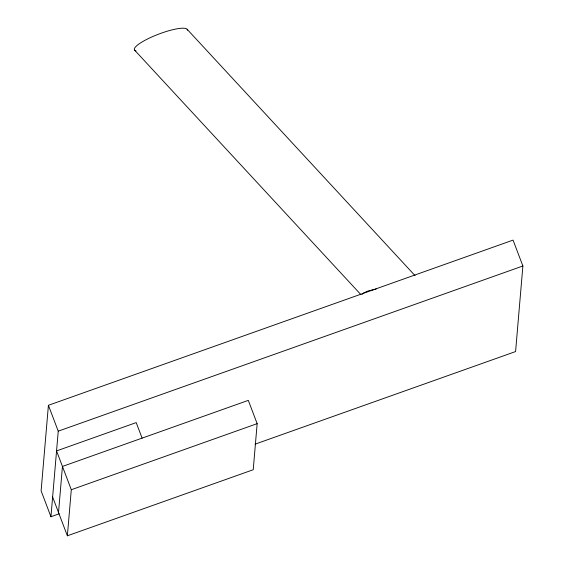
<?xml version="1.0" encoding="UTF-8"?>
<svg xmlns="http://www.w3.org/2000/svg" width="564" height="564" viewBox="0 0 564 564"><rect width="100%" height="100%" fill="white"/><g stroke="black" fill="none" stroke-linecap="round" stroke-linejoin="round"><path stroke-width="0.85" d="M255.055 444.171L515.588 351.555L522.884 265.989L513.057 240.116L48.412 405.297L41.116 490.863L50.943 516.737L59.241 513.783M50.943 516.737L58.24 431.171L48.412 405.297M58.522 512.514L62.449 466.442L248.308 400.369L257.156 423.656L253.229 469.727L67.37 535.8L52.628 496.99M67.37 535.8L71.297 489.728L56.555 450.918L136.206 422.598L142.107 438.122M58.24 431.171L522.884 265.989M71.297 489.728L257.156 423.656M376.195 289.001L368.116 290.953L363.505 293.033A24.153 5.577 -4.3 0 0 362.144 294.316M187.079 29.222L415.026 275.627M134.655 50.182L360.932 294.662M135.973 50.901A28.32 5.985 -20.8 0 1 156.439 35.003A28.32 5.985 -20.8 0 1 187.417 30.266"/></g></svg>
